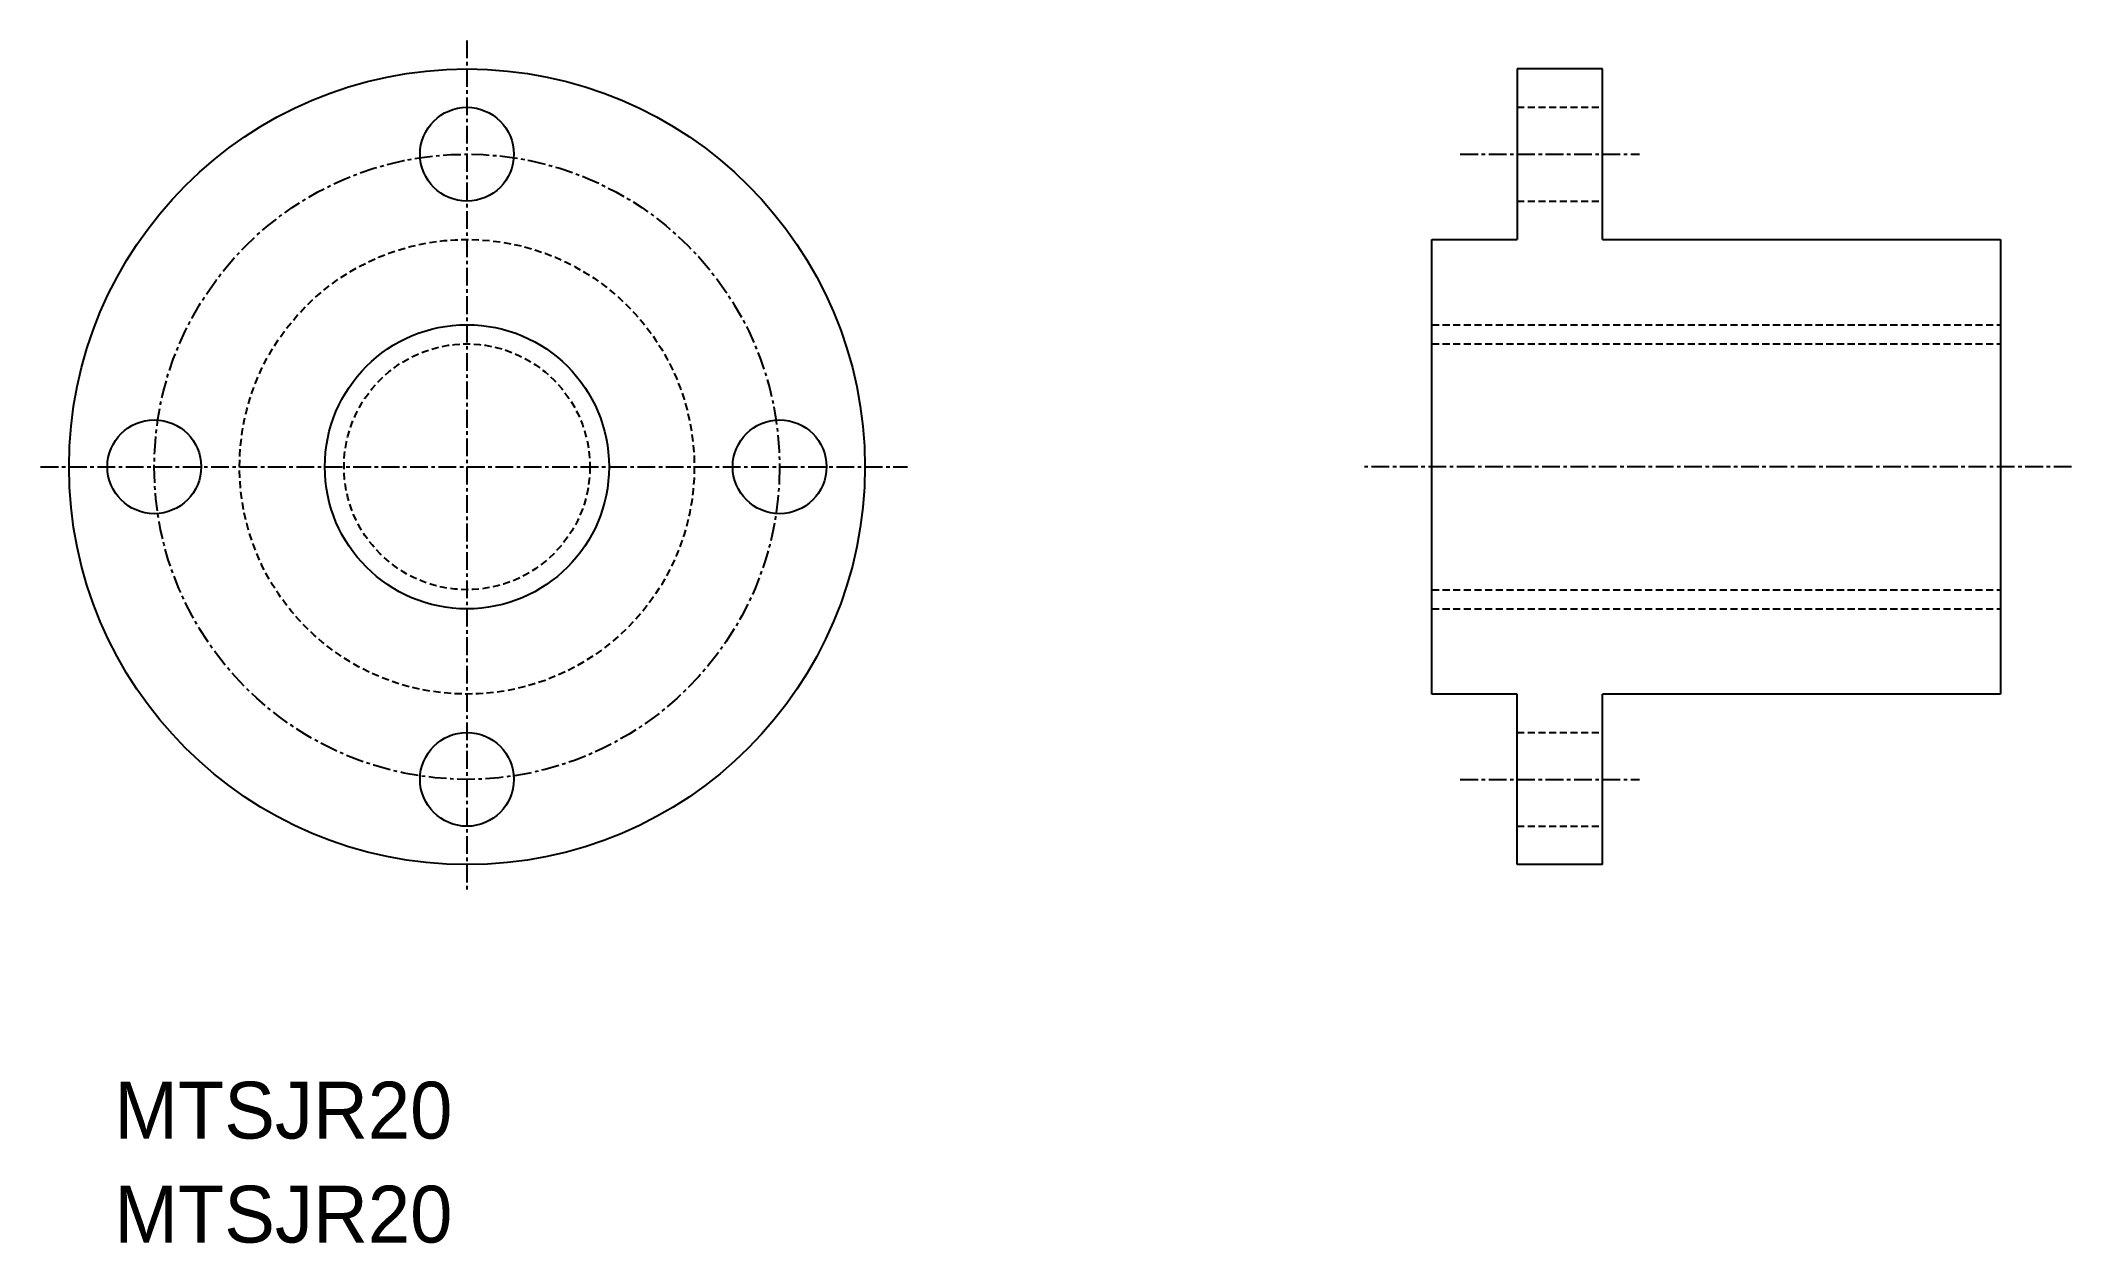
# Model space of a CAD drawing. Extents: x 439 to 582, y 140 to 225.
import ezdxf

# ---------------------------------------------------------------- set-up
doc = ezdxf.new("R2010")
doc.units = 0
doc.linetypes.add('CENTER', pattern=[2, 1.25, -0.25, 0.25, -0.25])
doc.linetypes.add('DASHED', pattern=[0.75, 0.5, -0.25])
doc.layers.get('0').update_dxf_attribs({"linetype": 'CONTINUOUS'})
doc.layers.add('CENTER', color=1, linetype='CENTER')

msp = doc.modelspace()

# ---------------------------------------------------------------- linework, layer by layer
at = {"color": 7, "linetype": 'CONTINUOUS'}
for p, q in [((548.66, 222.68), (542.66, 222.68)), ((542.66, 222.68), (542.66, 210.68)), ((548.66, 210.68), (548.66, 222.68)), ((536.66, 178.68), (536.66, 210.68)), ((536.66, 210.68), (542.66, 210.68)), ((548.66, 210.68), (576.66, 210.68)), ((576.66, 210.68), (576.66, 178.68)), ((542.66, 178.68), (536.66, 178.68)), ((542.66, 166.68), (542.66, 178.68)), ((576.66, 178.68), (548.66, 178.68)), ((548.66, 166.68), (548.66, 178.68)), ((548.66, 166.68), (542.66, 166.68))]:
    msp.add_line(p, q, dxfattribs=at)
at = {"color": 3, "linetype": 'DASHED'}
for p, q in [((542.66, 219.98), (548.66, 219.98)), ((542.66, 213.38), (548.66, 213.38)), ((536.66, 204.68), (576.66, 204.68)), ((536.66, 203.33), (576.66, 203.33)), ((536.66, 186.03), (576.66, 186.03)), ((536.66, 184.68), (576.66, 184.68)), ((542.66, 175.98), (548.66, 175.98)), ((542.66, 169.38), (548.66, 169.38))]:
    msp.add_line(p, q, dxfattribs=at)
at = {"color": 7, "linetype": 'CONTINUOUS'}
for centre, radius in [((468.76, 194.68), 28), ((468.76, 216.68), 3.3), ((468.76, 194.68), 10), ((446.76, 194.68), 3.3), ((490.76, 194.68), 3.3), ((468.76, 172.68), 3.3)]:
    msp.add_circle(centre, radius, dxfattribs=at)
at = {"color": 3, "linetype": 'DASHED'}
for radius in [16, 8.65]:
    msp.add_circle((468.76, 194.68), radius, dxfattribs=at)
at = {"layer": 'CENTER', "color": 1, "linetype": 'CENTER'}
for p, q in [((468.76, 224.68), (468.76, 164.68)), ((538.66, 216.68), (551.26, 216.68)), ((438.76, 194.68), (499.76, 194.68)), ((581.66, 194.68), (531.66, 194.68)), ((538.66, 172.68), (551.26, 172.68))]:
    msp.add_line(p, q, dxfattribs=at)
msp.add_circle((468.76, 194.68), 22, dxfattribs=at)

# ---------------------------------------------------------------- texts
at = {"color": 7, "linetype": 'CONTINUOUS'}
for p in [(443.96, 147.4), (443.96, 140.08)]:
    msp.add_text('MTSJR20', height=4, dxfattribs=at).set_placement(p)

doc.saveas('drawing.dxf')
